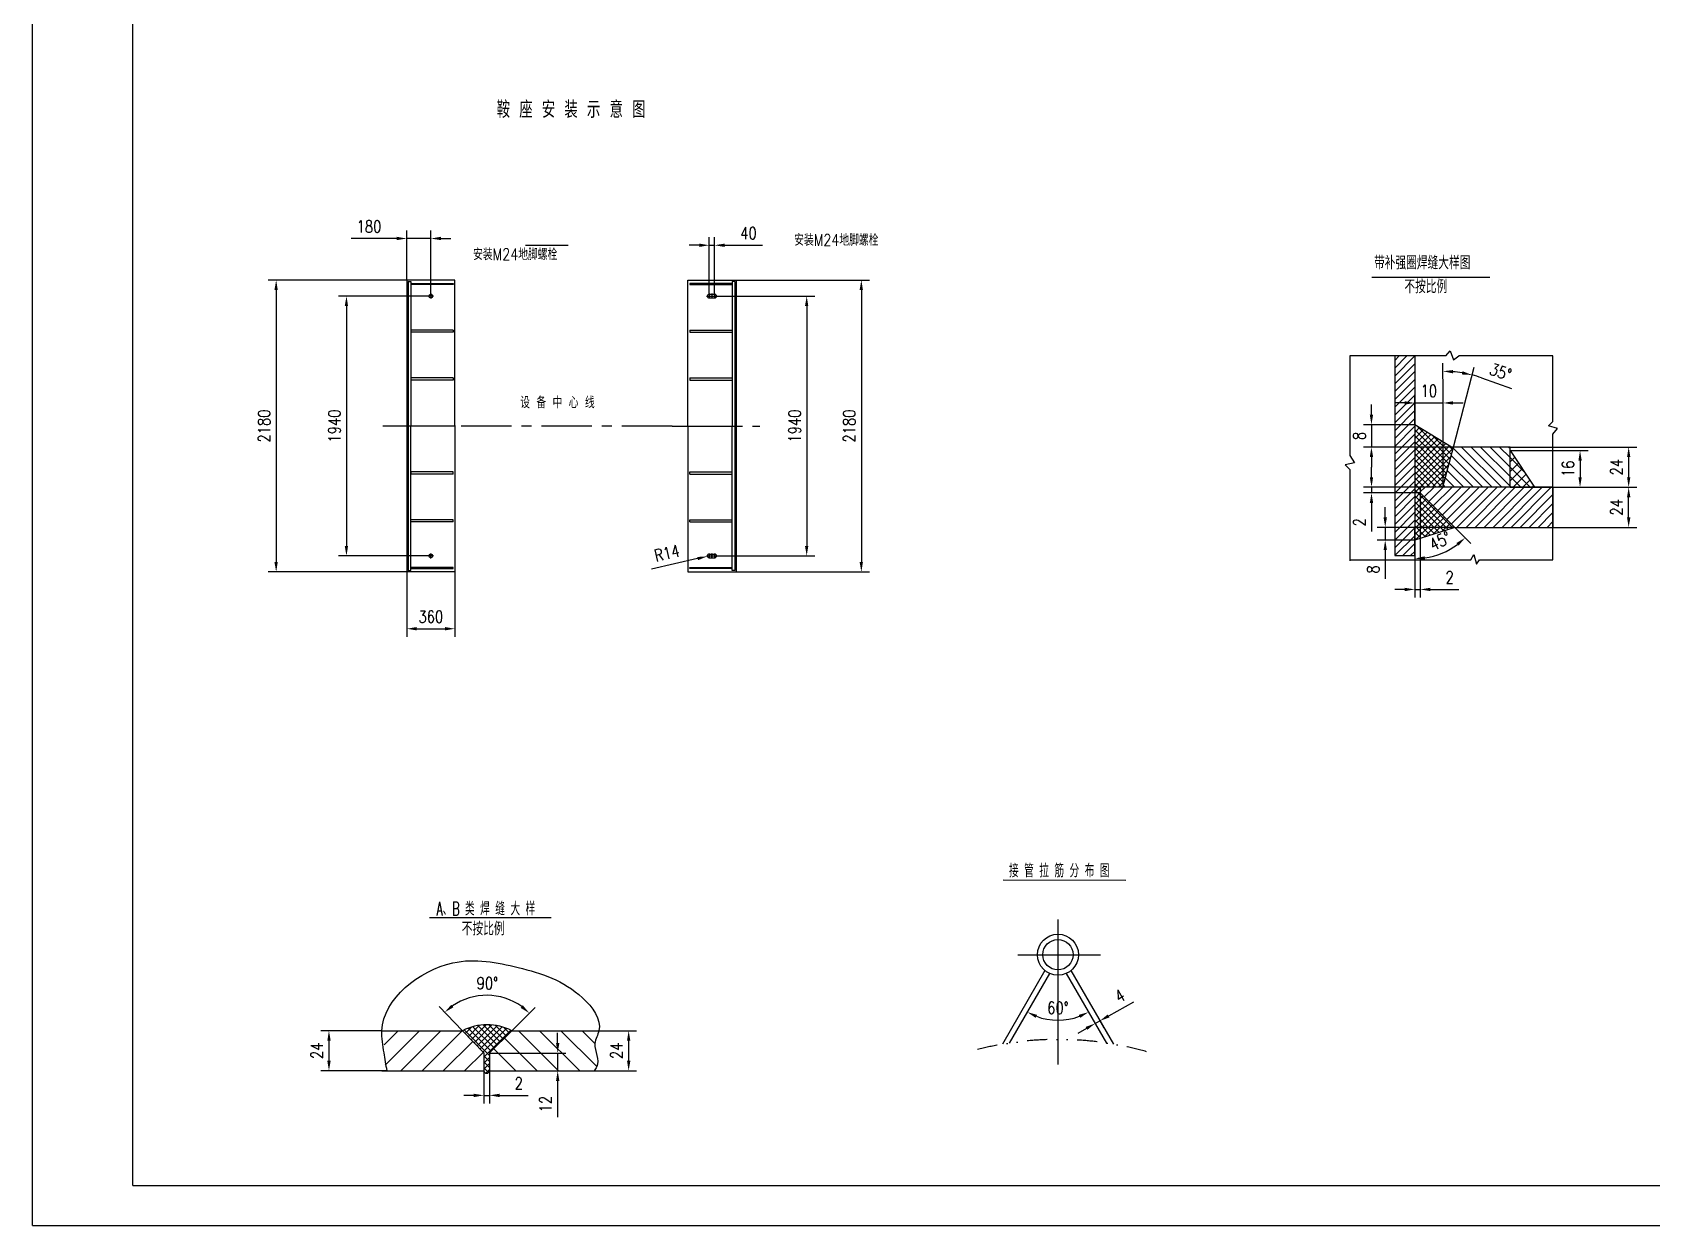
# Model space of a CAD drawing. Header units: millimetres. Extents: x 45700 to 70930, y -32425 to -14605.
# Drawn here: x 45700 to 57793, y -32425 to -23515 of the extents above; entities that cross this region are included whole.
import ezdxf

# ---------------------------------------------------------------- set-up
doc = ezdxf.new("R2010")
doc.units = ezdxf.units.MM
doc.header["$LTSCALE"] = 300
for name, pattern in [('CENTER', [2, 1.25, -0.25, 0.25, -0.25]), ('CENTERX2', [101.6, 63.5, -12.7, 12.7, -12.7]), ('DIVIDE', [1.25, 0.5, -0.25, 0, -0.25, 0, -0.25])]:
    doc.linetypes.add(name, pattern=pattern)
for name, color, linetype in [('1轮廓实线层', 7, 'Continuous'), ('2细线层', 4, 'Continuous'), ('3中心线层', 1, 'CENTER'), ('5剖面线层', 2, 'Continuous'), ('6文字层', 3, 'Continuous'), ('7标注层', 4, 'Continuous'), ('CEN', 1, 'CENTER'), ('LAYER1', 7, 'Continuous'), ('LAYER2', 7, 'Continuous'), ('LAYER4', 1, 'CENTERX2'), ('LAYER6', 1, 'DIVIDE'), ('THK', 7, 'Continuous')]:
    doc.layers.add(name, color=color, linetype=linetype)
doc.styles.add('PC_TEXTSTYLE', font='romans.shx', dxfattribs={"width": 0.8, "bigfont": 'hzfs.shx'})
doc.styles.add('TH_GBDIM', font='romans.shx', dxfattribs={"width": 0.8, "bigfont": 'gbcbig.shx'})
doc.dimstyles.new('TH_GBDIM', dxfattribs={"dimscale": 30, "dimtxt": 3, "dimasz": 2.5, "dimexe": 2, "dimexo": 0, "dimgap": 1.5, "dimtad": 1, "dimdec": 0, "dimzin": 0, "dimdsep": 46, "dimtxsty": 'TH_GBDIM', "dimcen": 2.5, "dimclrd": 130, "dimclre": 130, "dimclrt": 3, "dimadec": 0, "dimazin": 0, "dimtfac": 0.714286, "dimtdec": 0, "dimtmove": 0, "dimatfit": 3, "dimfxl": 0, "dimtolj": 1, "dimtzin": 0, "dimlwd": -1, "dimlwe": -1, "dimarcsym": 0})
pattern_1 = [(135, (42751.13, -32504.46), (-35.35534, -35.35534), [])]

# ---------------------------------------------------------------- blocks, each defined once
blk = doc.blocks.new('*D32')
at = {"layer": '1轮廓实线层', "color": 130}
for p, q in [((56024, -27211), (56024, -27504)), ((56322, -27211), (56442, -27331))]:
    blk.add_line(p, q, dxfattribs=at)
blk.add_arc((56024, -26913), 531, 278.0936, 306.9064, dxfattribs=at)
for points in [[(56335, -27328), (56351, -27347), (56400, -27289)], [(56100, -27451), (56098, -27427), (56024, -27444)]]:
    blk.add_solid(points, dxfattribs=at)
at = {"layer": 'Defpoints', "color": 0}
for p in [(56024, -25931), (56065, -26954), (56024, -27211), (56322, -27211), (56161, -27426)]:
    blk.add_point(p, dxfattribs=at)
at = {"layer": '1轮廓实线层', "color": 3, "insert": (56213, -27312), "char_height": 90, "attachment_point": 5, "rotation": 25.4026, "style": 'TH_GBDIM'}
blk.add_mtext('\\A1;45°', dxfattribs=at)
blk = doc.blocks.new('*D36')
at = {"layer": '1轮廓实线层', "color": 130}
for p, q in [((56065, -26946), (56065, -27734)), ((56024, -27211), (56024, -27734)), ((55949, -27674), (55874, -27674)), ((56024, -27674), (56065, -27674)), ((56140, -27674), (56353, -27674))]:
    blk.add_line(p, q, dxfattribs=at)
for points in [[(55949, -27662), (55949, -27687), (56024, -27674)], [(56140, -27662), (56140, -27687), (56065, -27674)]]:
    blk.add_solid(points, dxfattribs=at)
at = {"layer": 'Defpoints', "color": 0}
for p in [(56065, -26946), (56024, -27211), (56065, -27674)]:
    blk.add_point(p, dxfattribs=at)
at = {"layer": '1轮廓实线层', "color": 3, "insert": (56284, -27584), "char_height": 90, "attachment_point": 5, "style": 'TH_GBDIM'}
blk.add_mtext('\\A1;2', dxfattribs=at)
blk = doc.blocks.new('*D31')
at = {"layer": '1轮廓实线层', "color": 130}
for p, q in [((55700, -26369), (55700, -26294)), ((56024, -26444), (55640, -26444)), ((55700, -26444), (55700, -26611)), ((56312, -26611), (55640, -26611)), ((55700, -26686), (55700, -26761))]:
    blk.add_line(p, q, dxfattribs=at)
for points in [[(55688, -26369), (55713, -26369), (55700, -26444)], [(55688, -26686), (55713, -26686), (55700, -26611)]]:
    blk.add_solid(points, dxfattribs=at)
at = {"layer": 'Defpoints', "color": 0}
for p in [(56024, -26444), (55700, -26611), (56312, -26611)]:
    blk.add_point(p, dxfattribs=at)
at = {"layer": '1轮廓实线层', "color": 3, "insert": (55610, -26528), "char_height": 90, "attachment_point": 5, "rotation": 90, "style": 'TH_GBDIM'}
blk.add_mtext('\\A1;8', dxfattribs=at)
blk = doc.blocks.new('*D30')
at = {"layer": '1轮廓实线层', "color": 130}
for p, q in [((56024, -26444), (56024, -26222)), ((56235, -26911), (56235, -26222)), ((55949, -26282), (55874, -26282)), ((56024, -26282), (56235, -26282)), ((56310, -26282), (56385, -26282))]:
    blk.add_line(p, q, dxfattribs=at)
for points in [[(55949, -26269), (55949, -26294), (56024, -26282)], [(56310, -26269), (56310, -26294), (56235, -26282)]]:
    blk.add_solid(points, dxfattribs=at)
at = {"layer": 'Defpoints', "color": 0}
for p in [(56235, -26282), (56024, -26444), (56235, -26911)]:
    blk.add_point(p, dxfattribs=at)
at = {"layer": '1轮廓实线层', "color": 3, "insert": (56129, -26192), "char_height": 90, "attachment_point": 5, "style": 'TH_GBDIM'}
blk.add_mtext('\\A1;10', dxfattribs=at)
blk = doc.blocks.new('*D37')
at = {"layer": '1轮廓实线层', "color": 130}
for p, q in [((55701, -26836), (55701, -26761)), ((56065, -26911), (55641, -26911)), ((56065, -26954), (55641, -26954)), ((55701, -26911), (55701, -26954)), ((55701, -27029), (55701, -27242))]:
    blk.add_line(p, q, dxfattribs=at)
for points in [[(55688, -26836), (55713, -26836), (55701, -26911)], [(55688, -27029), (55713, -27029), (55701, -26954)]]:
    blk.add_solid(points, dxfattribs=at)
at = {"layer": 'Defpoints', "color": 0}
for p in [(55701, -26954), (56065, -26911), (56065, -26954)]:
    blk.add_point(p, dxfattribs=at)
at = {"layer": '1轮廓实线层', "color": 3, "insert": (55611, -27173), "char_height": 90, "attachment_point": 5, "rotation": 90, "style": 'TH_GBDIM'}
blk.add_mtext('\\A1;2', dxfattribs=at)
blk = doc.blocks.new('*D35')
at = {"layer": '1轮廓实线层', "color": 130}
for p, q in [((57042, -26911), (57681, -26911)), ((57621, -27136), (57621, -26986)), ((57056, -27211), (57681, -27211))]:
    blk.add_line(p, q, dxfattribs=at)
for points in [[(57609, -26986), (57634, -26986), (57621, -26911)], [(57609, -27136), (57634, -27136), (57621, -27211)]]:
    blk.add_solid(points, dxfattribs=at)
at = {"layer": 'Defpoints', "color": 0}
for p in [(57042, -26911), (57621, -26911), (57056, -27211)]:
    blk.add_point(p, dxfattribs=at)
at = {"layer": '1轮廓实线层', "color": 3, "insert": (57531, -27061), "char_height": 90, "attachment_point": 5, "rotation": 90, "style": 'TH_GBDIM'}
blk.add_mtext('\\A1;24', dxfattribs=at)
blk = doc.blocks.new('*D34')
at = {"layer": '1轮廓实线层', "color": 130}
for p, q in [((56736, -26611), (57681, -26611)), ((57621, -26686), (57621, -26836)), ((56736, -26911), (57681, -26911))]:
    blk.add_line(p, q, dxfattribs=at)
for points in [[(57609, -26686), (57634, -26686), (57621, -26611)], [(57609, -26836), (57634, -26836), (57621, -26911)]]:
    blk.add_solid(points, dxfattribs=at)
at = {"layer": 'Defpoints', "color": 0}
for p in [(56736, -26611), (56736, -26911), (57621, -26911)]:
    blk.add_point(p, dxfattribs=at)
at = {"layer": '1轮廓实线层', "color": 3, "insert": (57531, -26761), "char_height": 90, "attachment_point": 5, "rotation": 90, "style": 'TH_GBDIM'}
blk.add_mtext('\\A1;24', dxfattribs=at)
blk = doc.blocks.new('*D33')
at = {"layer": '1轮廓实线层', "color": 130}
for p, q in [((56736, -26638), (57318, -26638)), ((57258, -26713), (57258, -26836)), ((56736, -26911), (57318, -26911))]:
    blk.add_line(p, q, dxfattribs=at)
for points in [[(57246, -26713), (57271, -26713), (57258, -26638)], [(57246, -26836), (57271, -26836), (57258, -26911)]]:
    blk.add_solid(points, dxfattribs=at)
at = {"layer": 'Defpoints', "color": 0}
for p in [(56736, -26638), (56736, -26911), (57258, -26911)]:
    blk.add_point(p, dxfattribs=at)
at = {"layer": '1轮廓实线层', "color": 3, "insert": (57168, -26774), "char_height": 90, "attachment_point": 5, "rotation": 90, "style": 'TH_GBDIM'}
blk.add_mtext('\\A1;16', dxfattribs=at)
blk = doc.blocks.new('*D48')
at = {"layer": 'Defpoints', "color": 0}
for p in [(48496, -25364), (47521, -27544), (48496, -27544)]:
    blk.add_point(p, dxfattribs=at)
at = {"layer": 'THK', "color": 130}
for p, q in [((48496, -25364), (47461, -25364)), ((47521, -25439), (47521, -27469)), ((48496, -27544), (47461, -27544))]:
    blk.add_line(p, q, dxfattribs=at)
for points in [[(47508, -25439), (47533, -25439), (47521, -25364)], [(47508, -27469), (47533, -27469), (47521, -27544)]]:
    blk.add_solid(points, dxfattribs=at)
at = {"layer": 'THK', "color": 3, "insert": (47431, -26454), "char_height": 90, "attachment_point": 5, "rotation": 90, "style": 'TH_GBDIM'}
blk.add_mtext('\\A1;2180', dxfattribs=at)
blk = doc.blocks.new('*D47')
at = {"layer": 'Defpoints', "color": 0}
for p in [(48676, -25484), (48046, -27424), (48676, -27424)]:
    blk.add_point(p, dxfattribs=at)
at = {"layer": 'THK', "color": 130}
for p, q in [((48676, -25484), (47986, -25484)), ((48046, -25559), (48046, -27349)), ((48676, -27424), (47986, -27424))]:
    blk.add_line(p, q, dxfattribs=at)
for points in [[(48033, -25559), (48058, -25559), (48046, -25484)], [(48033, -27349), (48058, -27349), (48046, -27424)]]:
    blk.add_solid(points, dxfattribs=at)
at = {"layer": 'THK', "color": 3, "insert": (47956, -26454), "char_height": 90, "attachment_point": 5, "rotation": 90, "style": 'TH_GBDIM'}
blk.add_mtext('\\A1;1940', dxfattribs=at)
blk = doc.blocks.new('*D51')
at = {"layer": 'Defpoints', "color": 0}
for p in [(48496, -27544), (48856, -27544), (48856, -27968)]:
    blk.add_point(p, dxfattribs=at)
at = {"layer": 'THK', "color": 130}
for p, q in [((48496, -27544), (48496, -28028)), ((48856, -27544), (48856, -28028)), ((48571, -27968), (48781, -27968))]:
    blk.add_line(p, q, dxfattribs=at)
for points in [[(48571, -27955), (48571, -27980), (48496, -27968)], [(48781, -27955), (48781, -27980), (48856, -27968)]]:
    blk.add_solid(points, dxfattribs=at)
at = {"layer": 'THK', "color": 3, "insert": (48676, -27878), "char_height": 90, "attachment_point": 5, "style": 'TH_GBDIM'}
blk.add_mtext('\\A1;360', dxfattribs=at)
blk = doc.blocks.new('*D41')
at = {"layer": 'Defpoints', "color": 0}
for p in [(48496, -25054), (48496, -25364), (48676, -25484)]:
    blk.add_point(p, dxfattribs=at)
at = {"layer": 'THK', "color": 130}
for p, q in [((48496, -25364), (48496, -24994)), ((48676, -25484), (48676, -24994)), ((48421, -25054), (48081, -25054)), ((48676, -25054), (48496, -25054)), ((48751, -25054), (48826, -25054))]:
    blk.add_line(p, q, dxfattribs=at)
for points in [[(48421, -25041), (48421, -25066), (48496, -25054)], [(48751, -25041), (48751, -25066), (48676, -25054)]]:
    blk.add_solid(points, dxfattribs=at)
at = {"layer": 'THK', "color": 3, "insert": (48214, -24964), "char_height": 90, "attachment_point": 5, "style": 'TH_GBDIM'}
blk.add_mtext('\\A1;180', dxfattribs=at)
blk = doc.blocks.new('*D49')
at = {"layer": 'Defpoints', "color": 0}
for p in [(50955, -25364), (50955, -27544), (51891, -27544)]:
    blk.add_point(p, dxfattribs=at)
at = {"layer": 'THK', "color": 130}
for p, q in [((50955, -25364), (51951, -25364)), ((51891, -25439), (51891, -27469)), ((50955, -27544), (51951, -27544))]:
    blk.add_line(p, q, dxfattribs=at)
for points in [[(51878, -25439), (51903, -25439), (51891, -25364)], [(51878, -27469), (51903, -27469), (51891, -27544)]]:
    blk.add_solid(points, dxfattribs=at)
at = {"layer": 'THK', "color": 3, "insert": (51801, -26454), "char_height": 90, "attachment_point": 5, "rotation": 90, "style": 'TH_GBDIM'}
blk.add_mtext('\\A1;2180', dxfattribs=at)
blk = doc.blocks.new('*D46')
at = {"layer": 'Defpoints', "color": 0}
for p in [(50795, -25484), (50775, -27424), (51483, -27424)]:
    blk.add_point(p, dxfattribs=at)
at = {"layer": 'THK', "color": 130}
for p, q in [((50795, -25484), (51543, -25484)), ((51483, -25559), (51483, -27349)), ((50775, -27424), (51543, -27424))]:
    blk.add_line(p, q, dxfattribs=at)
for points in [[(51470, -25559), (51495, -25559), (51483, -25484)], [(51470, -27349), (51495, -27349), (51483, -27424)]]:
    blk.add_solid(points, dxfattribs=at)
at = {"layer": 'THK', "color": 3, "insert": (51393, -26454), "char_height": 90, "attachment_point": 5, "rotation": 90, "style": 'TH_GBDIM'}
blk.add_mtext('\\A1;1940', dxfattribs=at)
blk = doc.blocks.new('*D40')
at = {"layer": '7标注层', "color": 130}
for p, q in [((50668, -27444), (50324, -27523)), ((50755, -27424), (50742, -27427))]:
    blk.add_line(p, q, dxfattribs=at)
blk.add_solid([(50666, -27432), (50671, -27456), (50742, -27427)], dxfattribs=at)
at = {"layer": 'Defpoints', "color": 0}
for p in [(50742, -27427), (50755, -27424)]:
    blk.add_point(p, dxfattribs=at)
at = {"layer": '7标注层', "color": 3, "insert": (50439, -27404), "char_height": 90, "attachment_point": 5, "rotation": 12.934, "style": 'TH_GBDIM'}
blk.add_mtext('\\A1;R14{}{}', dxfattribs=at)
blk = doc.blocks.new('*D53')
at = {"layer": 'Defpoints', "color": 0}
for p in [(50795, -25104), (50755, -25470), (50795, -25470)]:
    blk.add_point(p, dxfattribs=at)
at = {"layer": 'THK', "color": 130}
for p, q in [((50680, -25104), (50605, -25104)), ((50755, -25470), (50755, -25044)), ((50755, -25104), (50795, -25104)), ((50795, -25470), (50795, -25044)), ((50870, -25104), (51152, -25104))]:
    blk.add_line(p, q, dxfattribs=at)
for points in [[(50680, -25092), (50680, -25117), (50755, -25104)], [(50870, -25092), (50870, -25117), (50795, -25104)]]:
    blk.add_solid(points, dxfattribs=at)
at = {"layer": 'THK', "color": 3, "insert": (51048, -25014), "char_height": 90, "attachment_point": 5, "style": 'TH_GBDIM'}
blk.add_mtext('\\A1;40', dxfattribs=at)
blk = doc.blocks.new('*D56')
at = {"layer": 'Defpoints', "color": 0}
for p in [(55803, -27306), (56024, -27306), (56322, -27211)]:
    blk.add_point(p, dxfattribs=at)
at = {"layer": 'THK', "color": 130}
for p, q in [((55803, -27136), (55803, -27061)), ((56322, -27211), (55743, -27211)), ((56024, -27306), (55743, -27306)), ((55803, -27211), (55803, -27306)), ((55803, -27381), (55803, -27594))]:
    blk.add_line(p, q, dxfattribs=at)
for points in [[(55791, -27136), (55816, -27136), (55803, -27211)], [(55791, -27381), (55816, -27381), (55803, -27306)]]:
    blk.add_solid(points, dxfattribs=at)
at = {"layer": 'THK', "color": 3, "insert": (55713, -27525), "char_height": 90, "attachment_point": 5, "rotation": 90, "style": 'TH_GBDIM'}
blk.add_mtext('\\A1;8', dxfattribs=at)
blk = doc.blocks.new('*D57')
at = {"layer": 'Defpoints', "color": 0}
for p in [(56308, -26048), (56235, -26222), (56312, -26611), (56235, -26911), (56235, -26911)]:
    blk.add_point(p, dxfattribs=at)
at = {"layer": 'THK', "color": 130}
for p, q in [((56235, -26222), (56234, -25985)), ((56312, -26611), (56467, -26015)), ((56523, -26095), (56747, -26174))]:
    blk.add_line(p, q, dxfattribs=at)
for start, end in [(80.4545, 85.0614), (70.5037, 75.4791)]:
    blk.add_arc((56235, -26909), 864, start, end, dxfattribs=at)
for points in [[(56309, -26061), (56310, -26036), (56234, -26045)], [(56381, -26045), (56376, -26069), (56452, -26073)]]:
    blk.add_solid(points, dxfattribs=at)
at = {"layer": 'THK', "color": 3, "insert": (56665, -26050), "char_height": 90, "attachment_point": 5, "rotation": 340.5037, "style": 'TH_GBDIM'}
blk.add_mtext('\\A1;35°', dxfattribs=at)
blk = doc.blocks.new('*D58')
at = {"layer": 'Defpoints', "color": 0}
for p in [(53296, -30542), (53422, -30542), (53279, -30884), (52996, -31062), (53722, -31062)]:
    blk.add_point(p, dxfattribs=at)
at = {"layer": 'THK', "color": 130}
blk.add_arc((53359, -30433), 458, 249.3859, 290.6141, dxfattribs=at)
for points in [[(53192, -30873), (53203, -30851), (53130, -30830)], [(53515, -30851), (53526, -30873), (53588, -30830)]]:
    blk.add_solid(points, dxfattribs=at)
at = {"layer": 'THK', "color": 3, "insert": (53359, -30799), "char_height": 90, "attachment_point": 5, "style": 'TH_GBDIM'}
blk.add_mtext('\\A1;60°', dxfattribs=at)
blk = doc.blocks.new('*D59')
at = {"layer": 'Defpoints', "color": 0}
for p in [(53632, -30905), (53666, -30886), (53672, -30896)]:
    blk.add_point(p, dxfattribs=at)
at = {"layer": 'THK', "color": 130}
for p, q in [((53738, -30859), (53926, -30753)), ((53572, -30952), (53507, -30989)), ((53632, -30905), (53667, -30968)), ((53637, -30915), (53672, -30896)), ((53666, -30886), (53702, -30948))]:
    blk.add_line(p, q, dxfattribs=at)
for points in [[(53566, -30941), (53578, -30963), (53637, -30915)], [(53731, -30848), (53744, -30870), (53672, -30896)]]:
    blk.add_solid(points, dxfattribs=at)
at = {"layer": 'THK', "color": 3, "insert": (53820, -30709), "char_height": 90, "attachment_point": 5, "rotation": 29.3294, "style": 'TH_GBDIM'}
blk.add_mtext('\\A1;4', dxfattribs=at)
blk = doc.blocks.new('*D60')
at = {"layer": 'Defpoints', "color": 0}
for p in [(48310, -30969), (47915, -31269), (48349, -31269)]:
    blk.add_point(p, dxfattribs=at)
at = {"layer": 'THK', "color": 130}
for p, q in [((48310, -30969), (47855, -30969)), ((47915, -31044), (47915, -31194)), ((48349, -31269), (47855, -31269))]:
    blk.add_line(p, q, dxfattribs=at)
for points in [[(47903, -31044), (47928, -31044), (47915, -30969)], [(47903, -31194), (47928, -31194), (47915, -31269)]]:
    blk.add_solid(points, dxfattribs=at)
at = {"layer": 'THK', "color": 3, "insert": (47825, -31119), "char_height": 90, "attachment_point": 5, "rotation": 90, "style": 'TH_GBDIM'}
blk.add_mtext('\\A1;24', dxfattribs=at)
blk = doc.blocks.new('*D61')
at = {"layer": 'Defpoints', "color": 0}
for p in [(49931, -30969), (49894, -31269), (50153, -31269)]:
    blk.add_point(p, dxfattribs=at)
at = {"layer": 'THK', "color": 130}
for p, q in [((49931, -30969), (50213, -30969)), ((50153, -31044), (50153, -31194)), ((49894, -31269), (50213, -31269))]:
    blk.add_line(p, q, dxfattribs=at)
for points in [[(50141, -31044), (50166, -31044), (50153, -30969)], [(50141, -31194), (50166, -31194), (50153, -31269)]]:
    blk.add_solid(points, dxfattribs=at)
at = {"layer": 'THK', "color": 3, "insert": (50063, -31119), "char_height": 90, "attachment_point": 5, "rotation": 90, "style": 'TH_GBDIM'}
blk.add_mtext('\\A1;24', dxfattribs=at)
blk = doc.blocks.new('*D70')
at = {"layer": '1轮廓实线层', "color": 130}
for p, q in [((49623, -31061), (49623, -30986)), ((49114, -31136), (49683, -31136)), ((49623, -31136), (49623, -31269)), ((49116, -31269), (49683, -31269)), ((49623, -31344), (49623, -31616))]:
    blk.add_line(p, q, dxfattribs=at)
for points in [[(49611, -31061), (49636, -31061), (49623, -31136)], [(49611, -31344), (49636, -31344), (49623, -31269)]]:
    blk.add_solid(points, dxfattribs=at)
at = {"layer": 'Defpoints', "color": 0}
for p in [(49114, -31136), (49623, -31136), (49116, -31269)]:
    blk.add_point(p, dxfattribs=at)
at = {"layer": '1轮廓实线层', "color": 3, "insert": (49533, -31517), "char_height": 90, "attachment_point": 5, "rotation": 90, "style": 'TH_GBDIM'}
blk.add_mtext('\\A1;12', dxfattribs=at)
blk = doc.blocks.new('*D71')
at = {"layer": '1轮廓实线层', "color": 130}
for p, q in [((49072, -31256), (49072, -31512)), ((49114, -31256), (49114, -31512)), ((48997, -31452), (48922, -31452)), ((49072, -31452), (49114, -31452)), ((49189, -31452), (49402, -31452))]:
    blk.add_line(p, q, dxfattribs=at)
for points in [[(48997, -31440), (48997, -31465), (49072, -31452)], [(49189, -31440), (49189, -31465), (49114, -31452)]]:
    blk.add_solid(points, dxfattribs=at)
at = {"layer": 'Defpoints', "color": 0}
for p in [(49072, -31256), (49114, -31256), (49114, -31452)]:
    blk.add_point(p, dxfattribs=at)
at = {"layer": '1轮廓实线层', "color": 3, "insert": (49333, -31362), "char_height": 90, "attachment_point": 5, "style": 'TH_GBDIM'}
blk.add_mtext('\\A1;2', dxfattribs=at)
blk = doc.blocks.new('*D72')
at = {"layer": '1轮廓实线层', "color": 130}
for p, q in [((48912, -30969), (48738, -30789)), ((49281, -30969), (49455, -30795))]:
    blk.add_line(p, q, dxfattribs=at)
blk.add_arc((49093, -31157), 452, 54.5226, 124.4373, dxfattribs=at)
for points in [[(48845, -30794), (48829, -30775), (48779, -30832)], [(49363, -30780), (49347, -30799), (49412, -30838)]]:
    blk.add_solid(points, dxfattribs=at)
at = {"layer": 'Defpoints', "color": 0}
for p in [(49212, -30721), (48912, -30969), (49281, -30969), (49072, -31136), (49114, -31136)]:
    blk.add_point(p, dxfattribs=at)
at = {"layer": '1轮廓实线层', "color": 3, "insert": (49098, -30615), "char_height": 90, "attachment_point": 5, "rotation": 359.4799, "style": 'TH_GBDIM'}
blk.add_mtext('\\A1;90°', dxfattribs=at)

msp = doc.modelspace()

# ---------------------------------------------------------------- hatches: boundary and pattern name
at = {"layer": '3中心线层'}
h = msp.add_hatch(dxfattribs=at)
h.set_pattern_fill('ANSI37', color=256, scale=10, style=0)
h.set_pattern_definition([(45, (-3011.65, 0), (-22.45064, 22.45064), []), (135, (-3011.65, 0), (-22.45064, -22.45064), [])])
h.paths.add_polyline_path([(56023.9, -27210.9), (56023.9, -27305.9), (56321.9, -27210.9), (56064.9, -26953.9), (56064.9, -26910.9), (56234.6, -26910.9), (56310.4, -26618.3), (56023.9, -26444.2)])
h = msp.add_hatch(dxfattribs=at)
h.set_pattern_fill('ANSI37', color=256, scale=10, style=0)
h.paths.add_polyline_path([(49280.7, -30969.3, 0.2402825), (48911.7, -30969.3), (49072.1, -31135.6), (49072.1, -31269.3, 0.8203105), (49114.4, -31269.3), (49114.4, -31135.6)])
at = {"layer": '5剖面线层'}
h = msp.add_hatch(dxfattribs=at)
h.set_pattern_fill('ANSI31', color=256, scale=13, style=0)
h.set_pattern_definition([(45, (-5819.895, 16.534), (-29.185832, 29.185832), [])])
h.paths.add_polyline_path([(56023.9, -25930.8), (55873.9, -25930.8), (55874.1, -27421.3), (56023.9, -27421.3), (56023.9, -27210.9)])
h = msp.add_hatch(dxfattribs=at)
h.set_pattern_fill('_U', color=256, scale=50, angle=135, style=0, pattern_type=0)
h.set_pattern_definition(pattern_1)
h.paths.add_polyline_path([(56312.3, -26610.9), (56234.6, -26910.9), (56735.8, -26910.9), (56735.8, -26610.9)])
h = msp.add_hatch(dxfattribs=at)
h.set_pattern_fill('ANSI31', color=256, scale=15, style=0)
h.set_pattern_definition([(45, (51247.034, -28194.54), (-33.67596, 33.67596), [])])
h.paths.add_polyline_path([(56064.9, -26910.9), (56064.9, -26953.9), (56321.9, -27210.9), (57056, -27210.9), (57056, -26910.9)])
at = {"layer": 'LAYER1'}
h = msp.add_hatch(dxfattribs=at)
h.set_pattern_fill('_U', color=1, scale=50, angle=135, style=0, pattern_type=0)
h.set_pattern_definition(pattern_1)
h.paths.add_polyline_path([(56735.8, -26910.9), (56918.1, -26910.9), (56735.8, -26638)])
h = msp.add_hatch(dxfattribs=at)
h.set_pattern_fill('_U', color=1, scale=50, angle=45, style=0, pattern_type=0)
h.set_pattern_definition([(45, (42751.13, -32504.46), (-35.35534, 35.35534), [])])
h.paths.add_polyline_path([(56735.8, -26638), (56735.8, -26910.9), (56918.1, -26910.9)])

# ---------------------------------------------------------------- linework, layer by layer
at = {"layer": '1轮廓实线层'}
for p, q in [((46450.4, -32124.7), (46450.4, -14904.7)), ((56310.4, -26618.3), (56023.9, -26444.2)), ((56064.9, -26910.9), (56064.9, -26953.9)), ((56064.9, -26953.9), (56321.9, -27210.9)), ((49072.1, -31135.6), (48911.7, -30969.3)), ((49114.4, -31135.6), (49280.7, -30969.3)), ((49072.1, -31135.6), (49072.1, -31269.3)), ((49114.4, -31135.6), (49114.4, -31269.3)), ((46450.4, -32124.7), (70630.4, -32124.7))]:
    msp.add_line(p, q, dxfattribs=at)
msp.add_arc((49093.2, -31265.1), 21.6, 191.27522, 348.72478, dxfattribs=at)
at = {"layer": '2细线层'}
for p, q in [((45700.4, -32424.7), (45700.4, -14604.7)), ((49383.7, -25104), (49701.4, -25104)), ((56254.8, -25930.8), (55539, -25930.8)), ((55539, -25930.8), (55539, -26673.9)), ((56254.8, -25930.8), (56287.6, -25891.5)), ((56287.6, -25891.5), (56312.3, -25960.3)), ((56312.3, -25960.3), (56353.6, -25930.8)), ((57056, -25930.8), (56353.6, -25930.8)), ((57056, -26419.1), (57056, -25930.8)), ((57021.5, -26453.6), (57056, -26419.1)), ((57090.5, -26473.2), (57021.5, -26453.6)), ((57056, -26514.5), (57090.5, -26473.2)), ((57056, -27452.9), (57056, -26514.5)), ((55539, -26673.9), (55573.5, -26729)), ((55573.5, -26729), (55504.5, -26743.7)), ((55504.5, -26743.7), (55539, -26778.2)), ((55539, -26778.2), (55539, -27461.8)), ((56441.9, -27452.9), (56464.9, -27412.6)), ((56464.9, -27412.6), (56484.6, -27486.3)), ((55539, -27452.9), (56441.9, -27452.9)), ((56484.6, -27486.3), (56507, -27452.9)), ((56507, -27452.9), (57056, -27452.9)), ((45700.4, -32424.7), (70930.4, -32424.7))]:
    msp.add_line(p, q, dxfattribs=at)
msp.add_spline([(48348.9, -31269.3), (48326.8, -31134.1), (48310, -30969.3), (48840.1, -30462.6), (49328.4, -30497.8), (49809, -30724.1), (49931.2, -30969.3), (49901.8, -31064.4), (49916, -31237.7), (49894.5, -31269.3)], degree=3, dxfattribs=at)
at = {"layer": '5剖面线层'}
for p, q in [((48326.3, -31075.7), (48432.7, -30969.3)), ((48335.3, -31225.8), (48591.8, -30969.3)), ((48450.9, -31269.3), (48750.9, -30969.3)), ((48610, -31269.3), (48910, -30969.3)), ((48769.1, -31269.3), (48988.9, -31049.4)), ((49470.3, -31269.3), (49225.5, -31024.5)), ((49629.4, -31269.3), (49329.4, -30969.3)), ((49788.5, -31269.3), (49488.5, -30969.3)), ((49916, -31237.7), (49647.6, -30969.3)), ((49901.8, -31064.4), (49806.7, -30969.3)), ((48928.2, -31269.3), (49069.1, -31128.4)), ((49311.2, -31269.3), (49146, -31104))]:
    msp.add_line(p, q, dxfattribs=at)
at = {"layer": 'CEN'}
for p, q in [((48695.2, -25483.9), (48657.2, -25483.9)), ((48676.2, -25464.9), (48676.2, -25502.9)), ((50734.4, -25483.9), (50814.2, -25483.9)), ((50755.2, -25464.9), (50755.2, -25502.9)), ((50775.2, -25464.9), (50775.2, -25502.9)), ((50795.2, -25464.9), (50795.2, -25502.9)), ((50477.5, -26453.9), (48317.6, -26453.9)), ((48861.2, -26453.9), (48491.2, -26453.9)), ((50477.5, -26453.9), (51133.8, -26453.9)), ((50590.2, -26453.9), (50960.2, -26453.9)), ((48695.2, -27423.9), (48657.2, -27423.9)), ((48676.2, -27442.9), (48676.2, -27404.9)), ((50734.4, -27423.9), (50814.2, -27423.9)), ((50755.2, -27404.9), (50755.2, -27442.9)), ((50756.2, -27423.9), (50794.2, -27423.9)), ((50775.2, -27404.9), (50775.2, -27442.9)), ((50775.2, -27442.9), (50775.2, -27404.9)), ((50795.2, -27404.9), (50795.2, -27442.9))]:
    msp.add_line(p, q, dxfattribs=at)
at = {"layer": 'LAYER1'}
for p, q in [((57056, -26910.9), (57056, -27210.9)), ((57056, -27210.9), (57056, -26910.9)), ((52949.2, -29843.5), (53867.1, -29845.8)), ((48667.1, -30125.1), (49574.9, -30125.1))]:
    msp.add_line(p, q, dxfattribs=at)
at = {"layer": 'LAYER2'}
for p, q in [((55873.9, -25930.8), (55874.1, -27421.3)), ((56023.9, -25930.8), (56023.9, -27210.9)), ((56234.6, -26910.9), (56312.3, -26610.9)), ((56735.8, -26610.9), (56312.3, -26610.9)), ((56735.8, -26910.9), (56735.8, -26610.9)), ((56735.8, -26638), (56918.1, -26910.9)), ((57056, -26910.9), (56064.9, -26910.9)), ((56321.9, -27210.9), (57056, -27210.9)), ((53262.3, -30520.7), (52945.1, -31070.1)), ((53296.4, -30541.7), (52996, -31061.9)), ((53421.7, -30541.7), (53722.1, -31061.9)), ((53455.8, -30520.7), (53773, -31070.1)), ((48310, -30969.3), (48911.7, -30969.3)), ((49280.7, -30969.3), (49931.2, -30969.3)), ((48310, -31269.3), (49072.1, -31269.3)), ((49114.4, -31269.3), (49894.5, -31269.3))]:
    msp.add_line(p, q, dxfattribs=at)
for radius in [153.3, 113.3]:
    msp.add_circle((53359, -30401.7), radius, dxfattribs=at)
msp.add_arc((49096.2, -31331.1), 406.1, 62.97792, 117.02208, dxfattribs=at)
at = {"layer": 'LAYER4'}
for p, q in [((53359, -30139.7), (53359, -31221.9)), ((53059.2, -30401.7), (53675.9, -30401.7))]:
    msp.add_line(p, q, dxfattribs=at)
at = {"layer": 'LAYER6'}
msp.add_arc((53359, -33473.2), 2438.5, 74.27305, 105.72695, dxfattribs=at)
at = {"layer": 'THK'}
for p, q in [((48496.2, -25363.9), (48496.2, -27543.9)), ((48856.2, -25363.9), (48496.2, -25363.9)), ((48506.2, -25373.9), (48506.2, -26453.9)), ((48506.2, -25373.9), (48526.2, -25373.9)), ((48526.2, -25373.9), (48526.2, -26453.9)), ((48526.2, -25388.9), (48842.2, -25388.9)), ((48842.2, -25388.9), (48842.2, -25396.9)), ((48856.2, -26453.9), (48856.2, -25363.9)), ((50595.2, -26453.9), (50595.2, -25363.9)), ((50595.2, -25363.9), (50955.2, -25363.9)), ((50925.2, -25388.9), (50609.2, -25388.9)), ((50609.2, -25388.9), (50609.2, -25396.9)), ((50925.2, -25373.9), (50925.2, -26453.9)), ((50945.2, -25373.9), (50925.2, -25373.9)), ((50945.2, -25373.9), (50945.2, -26453.9)), ((50955.2, -25363.9), (50955.2, -27543.9)), ((55703.2, -25341.8), (56585.3, -25341.8)), ((48526.2, -25396.9), (48526.2, -25396.9)), ((48842.2, -25396.9), (48526.2, -25396.9)), ((50609.2, -25396.9), (50925.2, -25396.9)), ((50755.2, -25469.9), (50795.2, -25469.9)), ((50755.2, -25497.9), (50795.2, -25497.9)), ((50925.2, -25396.9), (50925.2, -25396.9)), ((48842.2, -25737.9), (48526.2, -25737.9)), ((48842.2, -25753.9), (48526.2, -25753.9)), ((48842.2, -25737.9), (48842.2, -25753.9)), ((50609.2, -25737.9), (50925.2, -25737.9)), ((50609.2, -25737.9), (50609.2, -25753.9)), ((50609.2, -25753.9), (50925.2, -25753.9)), ((48842.2, -26094.9), (48526.2, -26094.9)), ((48842.2, -26110.9), (48526.2, -26110.9)), ((48842.2, -26094.9), (48842.2, -26110.9)), ((50609.2, -26094.9), (50925.2, -26094.9)), ((50609.2, -26094.9), (50609.2, -26110.9)), ((50609.2, -26110.9), (50925.2, -26110.9)), ((48506.2, -26453.9), (48506.2, -27533.9)), ((48526.2, -27533.9), (48526.2, -26453.9)), ((48856.2, -26453.9), (48856.2, -27543.9)), ((50595.2, -26453.9), (50595.2, -27543.9)), ((50925.2, -27533.9), (50925.2, -26453.9)), ((50945.2, -26453.9), (50945.2, -27533.9)), ((48842.2, -26796.9), (48526.2, -26796.9)), ((48842.2, -26812.9), (48526.2, -26812.9)), ((48842.2, -26812.9), (48842.2, -26796.9)), ((50609.2, -26796.9), (50925.2, -26796.9)), ((50609.2, -26812.9), (50609.2, -26796.9)), ((50609.2, -26812.9), (50925.2, -26812.9)), ((48842.2, -27153.9), (48526.2, -27153.9)), ((48842.2, -27169.9), (48526.2, -27169.9)), ((48842.2, -27169.9), (48842.2, -27153.9)), ((50609.2, -27153.9), (50925.2, -27153.9)), ((50609.2, -27169.9), (50609.2, -27153.9)), ((50609.2, -27169.9), (50925.2, -27169.9)), ((56023.9, -27421.3), (56023.9, -27210.9)), ((56321.9, -27210.9), (56023.9, -27305.9)), ((50755.2, -27409.9), (50795.2, -27409.9)), ((50755.2, -27437.9), (50795.2, -27437.9)), ((55874.1, -27421.3), (56023.9, -27421.3)), ((48856.2, -27543.9), (48496.2, -27543.9)), ((48506.2, -27533.9), (48526.2, -27533.9)), ((48526.2, -27510.9), (48526.2, -27510.9)), ((48526.2, -27510.9), (48526.2, -27510.9)), ((48842.2, -27510.9), (48526.2, -27510.9)), ((48526.2, -27518.9), (48842.2, -27518.9)), ((48842.2, -27518.9), (48842.2, -27510.9)), ((50595.2, -27543.9), (50955.2, -27543.9)), ((50609.2, -27510.9), (50925.2, -27510.9)), ((50609.2, -27518.9), (50609.2, -27510.9)), ((50925.2, -27518.9), (50609.2, -27518.9)), ((50925.2, -27510.9), (50925.2, -27510.9)), ((50925.2, -27510.9), (50925.2, -27510.9)), ((50945.2, -27533.9), (50925.2, -27533.9))]:
    msp.add_line(p, q, dxfattribs=at)
for centre in [(48676.2, -25483.9), (48676.2, -27423.9), (48676.2, -27423.9)]:
    msp.add_circle(centre, 14, dxfattribs=at)
for centre, start, end in [((50755.2, -25483.9), 90, 270), ((50795.2, -25483.9), 270, 90), ((50755.2, -27423.9), 90, 270), ((50795.2, -27423.9), 270, 90)]:
    msp.add_arc(centre, 14, start, end, dxfattribs=at)
for points in [[(48526.2, -25396.9), (48532.2, -25396.9), (48526.2, -25402.9)], [(50925.2, -25396.9), (50919.2, -25396.9), (50925.2, -25402.9)], [(48526.2, -25737.9), (48526.2, -25731.9), (48532.2, -25737.9)], [(48526.2, -25753.9), (48532.2, -25753.9), (48526.2, -25759.9)], [(50925.2, -25737.9), (50925.2, -25731.9), (50919.2, -25737.9)], [(50925.2, -25753.9), (50919.2, -25753.9), (50925.2, -25759.9)], [(48526.2, -26094.9), (48526.2, -26088.9), (48532.2, -26094.9)], [(48526.2, -26110.9), (48532.2, -26110.9), (48526.2, -26116.9)], [(50925.2, -26094.9), (50925.2, -26088.9), (50919.2, -26094.9)], [(50925.2, -26110.9), (50919.2, -26110.9), (50925.2, -26116.9)], [(48526.2, -26796.9), (48532.2, -26796.9), (48526.2, -26790.9)], [(48532.2, -26812.9), (48532.2, -26812.9), (48526.2, -26796.9), (48532.2, -26796.9)], [(48526.2, -26812.9), (48526.2, -26818.9), (48532.2, -26812.9)], [(48532.2, -26812.9), (48532.2, -26812.9), (48532.2, -26812.9)], [(50925.2, -26796.9), (50919.2, -26796.9), (50925.2, -26790.9)], [(50919.2, -26812.9), (50919.2, -26812.9), (50925.2, -26796.9), (50919.2, -26796.9)], [(50919.2, -26812.9), (50919.2, -26812.9), (50919.2, -26812.9)], [(50925.2, -26812.9), (50925.2, -26818.9), (50919.2, -26812.9)], [(48526.2, -27153.9), (48532.2, -27153.9), (48526.2, -27147.9)], [(48526.2, -27169.9), (48526.2, -27175.9), (48532.2, -27169.9)], [(50925.2, -27153.9), (50919.2, -27153.9), (50925.2, -27147.9)], [(50925.2, -27169.9), (50925.2, -27175.9), (50919.2, -27169.9)], [(48526.2, -27510.9), (48532.2, -27510.9), (48526.2, -27504.9)], [(50925.2, -27510.9), (50919.2, -27510.9), (50925.2, -27504.9)]]:
    msp.add_solid(points, dxfattribs=at)

# ---------------------------------------------------------------- texts
at = {"layer": '6文字层', "style": 'PC_TEXTSTYLE', "width": 0.6}
for s, p in [('接 管 拉 筋 分 布 图', (52993.3, -29824.1)), ('A、B 类 焊 缝 大 样', (48717.6, -30107.9))]:
    msp.add_text(s, height=100, dxfattribs=at).set_placement(p)
at = {"layer": '6文字层', "char_height": 100, "attachment_point": 1, "style": 'PC_TEXTSTYLE'}
for s, insert, width in [('带补强圈焊缝大样图', (55719.4, -25185), 1609.496), ('不按比例', (55946.3, -25362.6), 1609.496), ('不按比例', (48906.9, -30157.7), 471.493)]:
    msp.add_mtext(s, dxfattribs=dict(at, insert=insert, width=width))
at = {"layer": 'THK', "attachment_point": 1, "style": 'PC_TEXTSTYLE'}
for s, insert, char_height, width in [('{\\C3;鞍 座 安 装 示 意 图}', (49167.8, -24028.3), 125, 1787.903), ('{\\C3;安装M24地脚螺栓}', (51389.4, -25021.2), 87, 953.836), ('{\\C3;安装M24地脚螺栓}', (48991.4, -25128.4), 87, 953.836), ('{\\C3;设 备 中 心 线}', (49343.2, -26234.5), 87, 953.836)]:
    msp.add_mtext(s, dxfattribs=dict(at, insert=insert, char_height=char_height, width=width))

# ---------------------------------------------------------------- dimensions: what is measured, and where the dimension line sits
at = {"layer": '1轮廓实线层'}
dim = msp.add_angular_dim_2l(base=(56161.4, -27426.2), line1=((56064.9, -26953.9), (56321.9, -27210.9)), line2=((56023.9, -25930.8), (56023.9, -27210.9)), text='45%%d', dimstyle='TH_GBDIM', dxfattribs=at)
dim.commit()
dim.dimension.update_dxf_attribs({"geometry": '*D32', "text_midpoint": (56251.8, -27392.9), "dimtype": 162})
for base, p1, p2, text, picture, middle in [((56234.6, -26281.5), (56023.9, -26444.2), (56234.6, -26910.9), '10', '*D30', (56129.2, -26191.5)), ((56064.9, -27674.1), (56023.9, -27210.9), (56064.9, -26946.3), '2', '*D36', (56283.9, -27584.1)), ((49114.4, -31452), (49072.1, -31256.3), (49114.4, -31256.3), '2', '*D71', (49333.4, -31362))]:
    dim = msp.add_linear_dim(base=base, p1=p1, p2=p2, text=text, dimstyle='TH_GBDIM', dxfattribs=at)
    dim.commit()
    dim.dimension.update_dxf_attribs({"geometry": picture, "text_midpoint": middle})
for base, p1, p2, text, picture, middle in [((55700.5, -26610.9), (56023.9, -26444.2), (56312.3, -26610.9), '8', '*D31', (55610.5, -26527.6)), ((57621.1, -26910.9), (56735.8, -26610.9), (56735.8, -26910.9), '24', '*D34', (57531.1, -26760.9)), ((57258.3, -26910.9), (56735.8, -26638), (56735.8, -26910.9), '16', '*D33', (57168.3, -26774.5)), ((55700.9, -26953.9), (56064.9, -26910.9), (56064.9, -26953.9), '2', '*D37', (55610.9, -27172.9)), ((57621.1, -26910.9), (57056, -27210.9), (57042.1, -26910.9), '24', '*D35', (57531.1, -27060.9))]:
    dim = msp.add_linear_dim(base=base, p1=p1, p2=p2, angle=90, text=text, dimstyle='TH_GBDIM', dxfattribs=at)
    dim.commit()
    dim.dimension.update_dxf_attribs({"geometry": picture, "text_midpoint": middle})
dim = msp.add_angular_dim_2l(base=(49212.4, -30721.5), line1=((49114.4, -31135.6), (49280.7, -30969.3)), line2=((49072.1, -31135.6), (48911.7, -30969.3)), text='90%%D', dimstyle='TH_GBDIM', dxfattribs=at)
dim.commit()
dim.dimension.update_dxf_attribs({"geometry": '*D72', "text_midpoint": (49097.7, -30615.4)})
dim = msp.add_linear_dim(base=(49623.1, -31135.6), p1=(49116.2, -31269.3), p2=(49114.4, -31135.6), angle=90, text='12', dimstyle='TH_GBDIM', dxfattribs=at)
dim.commit()
dim.dimension.update_dxf_attribs({"geometry": '*D70', "text_midpoint": (49623.1, -31517.4), "dimtype": 160})
at = {"layer": '7标注层'}
dim = msp.add_radius_dim(center=(50755.2, -27423.9), mpoint=(50741.6, -27427), text='R14{}{}', dimstyle='TH_GBDIM', override={"dimtoh": 0, "dimsd1": 0, "dimclrt": 3, "dimtofl": 1, "dimatfit": 0}, dxfattribs=at)
dim.commit()
dim.dimension.update_dxf_attribs({"geometry": '*D40', "text_midpoint": (50459.6, -27491.8), "dimtype": 164})
at = {"layer": 'THK'}
for base, p1, p2, picture, middle in [((48496.2, -25053.9), (48676.2, -25483.9), (48496.2, -25363.9), '*D41', (48213.8, -24963.9)), ((50795.2, -25104), (50755.2, -25469.9), (50795.2, -25469.9), '*D53', (51048.5, -25014)), ((48856.2, -27967.6), (48496.2, -27543.9), (48856.2, -27543.9), '*D51', (48676.2, -27877.6))]:
    dim = msp.add_linear_dim(base=base, p1=p1, p2=p2, dimstyle='TH_GBDIM', dxfattribs=at)
    dim.commit()
    dim.dimension.update_dxf_attribs({"geometry": picture, "text_midpoint": middle})
for base, p1, p2, picture, middle in [((47520.8, -27543.9), (48496.2, -25363.9), (48496.2, -27543.9), '*D48', (47430.8, -26453.9)), ((51890.5, -27543.9), (50955.2, -25363.9), (50955.2, -27543.9), '*D49', (51800.5, -26453.9)), ((48045.8, -27423.9), (48676.2, -25483.9), (48676.2, -27423.9), '*D47', (47955.8, -26453.9)), ((51482.9, -27423.9), (50795.2, -25483.9), (50775.2, -27423.9), '*D46', (51392.9, -26453.9))]:
    dim = msp.add_linear_dim(base=base, p1=p1, p2=p2, angle=90, dimstyle='TH_GBDIM', dxfattribs=at)
    dim.commit()
    dim.dimension.update_dxf_attribs({"geometry": picture, "text_midpoint": middle})
dim = msp.add_angular_dim_2l(base=(56307.5, -26048.3), line1=((56235, -26910.9), (56234.6, -26221.5)), line2=((56234.6, -26910.9), (56312.3, -26610.9)), text='35%%d', dimstyle='TH_GBDIM', dxfattribs=at)
dim.commit()
dim.dimension.update_dxf_attribs({"geometry": '*D57', "text_midpoint": (56665.3, -26049.6)})
for base, p1, p2, text, picture, middle in [((55803.1, -27305.9), (56321.9, -27210.9), (56023.9, -27305.9), '8', '*D56', (55713.1, -27524.9)), ((47915.4, -31269.3), (48310, -30969.3), (48348.9, -31269.3), '24', '*D60', (47825.4, -31119.3)), ((50153.1, -31269.3), (49931.2, -30969.3), (49894.5, -31269.3), '24', '*D61', (50063.1, -31119.3))]:
    dim = msp.add_linear_dim(base=base, p1=p1, p2=p2, angle=90, text=text, dimstyle='TH_GBDIM', dxfattribs=at)
    dim.commit()
    dim.dimension.update_dxf_attribs({"geometry": picture, "text_midpoint": middle})
dim = msp.add_angular_dim_2l(base=(53279.4, -30884.5), line1=((53421.7, -30541.7), (53722.1, -31061.9)), line2=((53296.4, -30541.7), (52996, -31061.9)), dimstyle='TH_GBDIM', dxfattribs=at)
dim.commit()
dim.dimension.update_dxf_attribs({"geometry": '*D58', "text_midpoint": (53359, -30799)})
dim = msp.add_aligned_dim(p1=(53631.6, -30905.2), p2=(53666.4, -30885.7), distance=-11.6, text='4', dimstyle='TH_GBDIM', dxfattribs=at)
dim.commit()
dim.dimension.update_dxf_attribs({"geometry": '*D59', "text_midpoint": (53820.5, -30709.2)})

doc.saveas('drawing.dxf')
